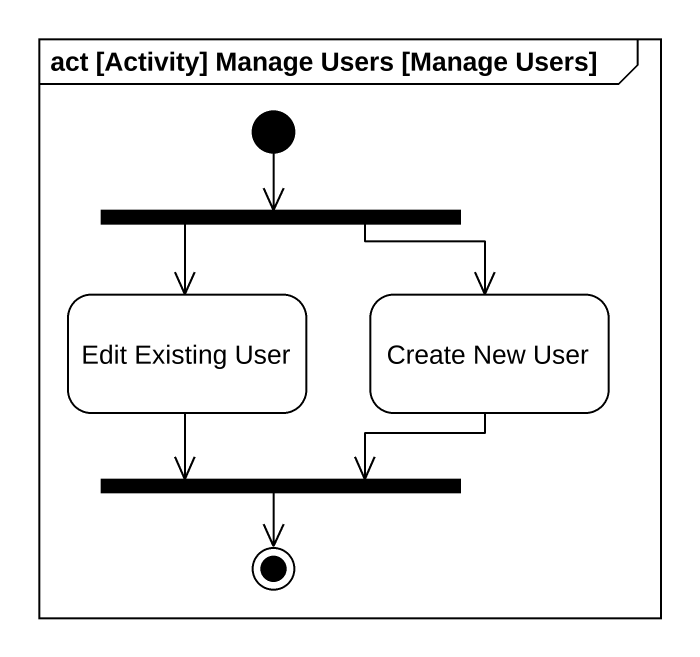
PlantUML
@startuml
mainframe act [Activity] Manage Users [Manage Users]
hide empty description
state fork1 <<fork>>
state "Edit Existing User" as Edit_Existing_User
state "Create New User" as Create_New_User
state fork2 <<join>>
[*] --> fork1
fork1 --> Edit_Existing_User
fork1 --> Create_New_User
Edit_Existing_User --> fork2
Create_New_User --> fork2
fork2 --> [*]
@enduml
